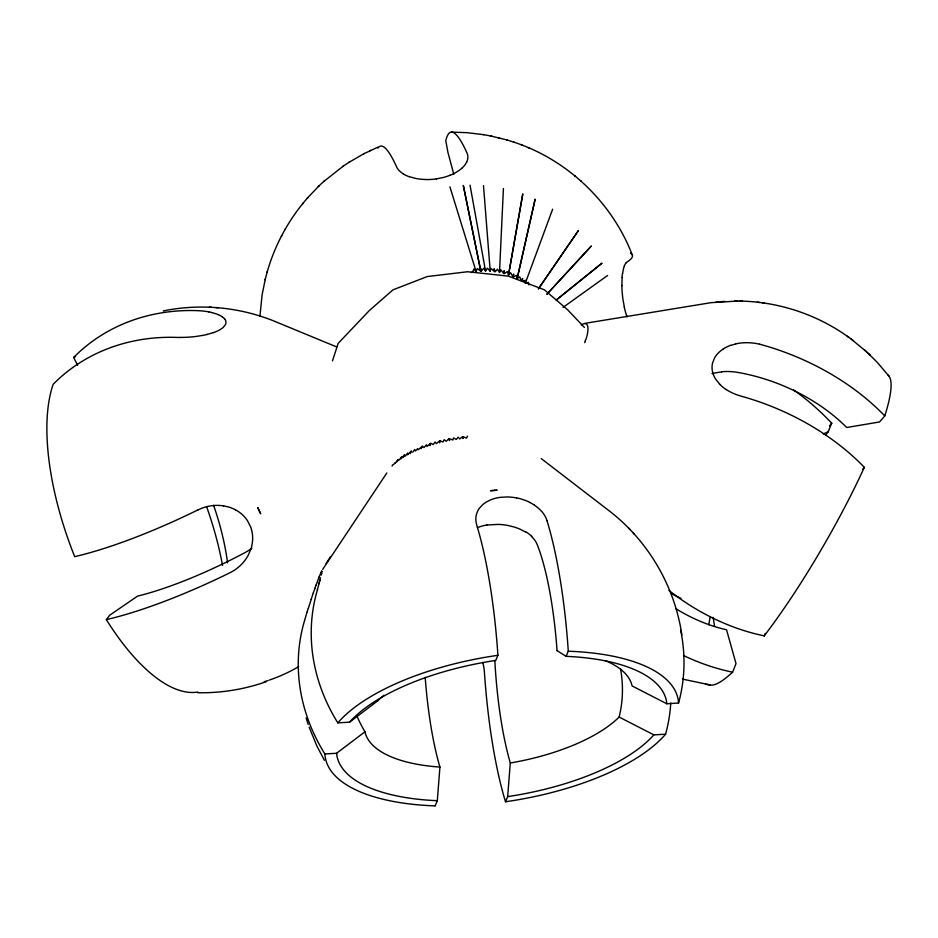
<?xml version="1.0" encoding="UTF-8"?>
<svg xmlns="http://www.w3.org/2000/svg" width="938" height="938" viewBox="0 0 938 938"><rect width="100%" height="100%" fill="white"/><g stroke="black" fill="none" stroke-linecap="round" stroke-linejoin="round"><path stroke-width="1.41" d="M471.193 272.524L472.506 272.29L473.866 268.96L476.129 271.692L477.243 268.526L480.807 271.234L480.619 268.256L481.171 271.223L484.008 268.139L485.521 271.082L487.397 268.174L490.199 271.246L490.785 268.362L494.525 271.68L494.15 268.702L495.135 271.762L497.503 269.206L499.497 272.501L503.425 188.526M259.943 316.129L262.124 294.661L265.348 278.891M435.15 805.871L437.307 800.689L439.922 767.085A140.067 31.47 86.7 0 1 425.195 677.271M505.512 801.791L507.669 796.608L510.284 763.004A135.541 55.319 -9.2 0 0 619.115 717.054L653.88 734.876L665.581 734.196A189.453 167.632 22.6 0 0 670.752 702.972M622.011 277.484L622.457 273.439M525.35 282.35L525.561 280.368L521.598 281.025L522.701 278.563L521.294 280.837L519.769 276.886L517.19 278.598L516.756 275.362L513.227 276.769L513.684 273.966L512.922 276.64L510.542 272.724L508.56 274.963L507.341 271.61L504.351 273.662L504.105 270.66L503.753 273.497L500.822 269.851L499.52 272.501M321.699 573.048L321.253 575.064M267.084 272.36C274.166 247.175 286.547 223.514 303.044 203.218M265.137 279.723L267.295 271.539M319.037 583.788L319.389 582.475M317.49 589.498L316.669 592.511A189.453 167.656 22.6 0 0 337.832 722.858L349.557 722.166A167.034 68.193 -9.2 0 1 495.768 660.434L497.914 655.263A189.453 42.468 86.7 0 0 476.715 525.034L476.152 522.501A43.218 28.281 10.8 0 1 475.906 517.553L476.047 516.322A40.158 26.287 10.4 0 1 476.985 512.723A40.944 26.792 10.2 0 1 479.341 508.29L482.906 504.503A37.497 24.294 8.6 0 1 486.4 502.018L489.097 500.564A33.311 21.422 8 0 1 493.634 498.781A34.225 21.902 7.8 0 1 500.341 497.328L507.364 496.952A34.131 21.797 7.7 0 1 516.58 497.949M304.58 620.464L303.701 623.618A189.453 167.632 22.6 0 0 324.876 753.953A178.795 73.012 -9.2 0 0 435.138 805.883M307.125 611.881L306.585 613.651A43.218 3.424 -72.2 0 0 304.639 620.37M585.359 340.682C587.516 336.261 591.538 318.873 581.326 324.865M332.486 360.872L338.149 343.402L369.255 310.63L392.975 289.842L427.236 276.558L467.652 271.739L508.443 276.147L544.439 289.842L567.455 309.622L584.386 327.421M311.111 599.405L313.362 592.757M584.702 342.651L585.359 340.693M315.039 587.974L316.141 584.937M552.646 209.186L525.257 283.346L528.329 282.303L528.798 284.835M319.002 577.316L320.69 573.212M392.096 466.104L392.623 464.756M708.835 684.517A178.795 30.239 -60 0 0 732.672 672.077L736.002 663.588L726.563 629.785A140.067 104.517 41.1 0 1 675.876 608.68M825.663 435.162A167.034 28.257 -60 0 1 828.254 431.715L831.643 423.214M764.247 635.847L765.22 633.396M680.683 630.348A189.453 167.656 22.6 0 1 678.573 703.019L666.836 703.77A167.034 68.193 -9.2 0 0 566.142 656.354L568.287 651.183A189.453 42.503 86.7 0 0 547.112 521.036M624.333 265.864L624.685 265.079A43.218 10.975 83.3 0 1 626.232 262.769M411.36 451.108L410.129 453.511L411.09 451.237L407.643 454.813L407.713 453.054L405.275 456.149L404.759 454.801L403.023 457.51L404.36 455.059L400.878 458.893L401.628 456.853L398.861 460.3M467.57 436.111L466.479 438.163L462.903 436.569L463.091 438.515L462.54 436.616L459.702 438.949L458.19 437.167L456.314 439.43L453.5 437.894L452.937 439.981L449.196 438.679L449.56 440.602L448.821 438.75L446.218 441.27L444.202 439.711L442.9 442.009L439.957 440.731L439.617 442.806L439.629 440.801L436.369 443.651L435.162 441.997L433.18 444.553L430.8 443.311L430.038 445.515L430.495 443.404L426.954 446.523L426.532 444.718L423.953 447.578L422.428 446.218L421.01 448.681L422.112 446.347L418.149 449.83M281.353 236.282L281.775 235.52M284.988 229.611L285.398 228.872M322.695 569.378L386.831 472.975M330.493 556.609L326.143 563.468M398.158 459.89L396.973 461.731L398.287 459.796M412.708 452.245L414.69 449.49L415.382 451.026L417.691 448.61M197.812 692.033A178.795 73.012 69.2 0 1 106.346 619.655L109.758 615.176L137.558 596.111A140.067 31.423 -26.7 0 0 245.416 552.376L248.699 550.465A50.605 49.866 -67 0 0 251.888 548.238M393.585 464.638L395.05 462.739M307.383 198.094L318.943 185.959M302.505 203.886L307.91 197.461M395.215 463.173L397.864 460.03M888.134 375.235A178.795 30.239 -60 0 1 884.792 415.933L879.527 421.971L846.721 427.505A140.055 90.236 21.7 0 0 737.186 372.316L733.504 371.835A50.617 39.736 -8.6 0 0 723.737 371.589L721.744 371.729M862.585 469.363L864.344 467.347A189.453 121.987 21.7 0 0 740.868 396.082L737.467 395.004A43.242 31.716 7.4 0 1 730.808 392.19L729.225 391.334A40.182 29.559 7.2 0 1 726.176 389.516M626.221 262.699L627.053 261.995A189.453 20.941 -10.4 0 0 632.036 254.479M461.801 168.359L464.333 165.733A40.932 19.792 -8.8 0 0 466.667 161.993M323.833 181.433L343.414 166.026M318.31 186.556L324.431 180.87M349.557 722.166L377.92 700.686M324.888 753.953L336.59 753.273L364.952 731.792A135.541 55.319 -9.2 0 0 439.957 767.073M562.988 307.441L607.601 275.467M723.198 349.077L721.838 350.003A33.299 25.056 4.6 0 0 718.191 353.11A34.225 25.678 4.3 0 0 714.592 357.87L712.563 362.994A34.143 25.584 4.1 0 0 712.2 369.935A33.299 24.939 4.8 0 0 712.798 372.749L713.232 374.145A37.321 27.906 5.3 0 0 715.823 379.444L719.692 384.17M348.866 162.415L363.627 153.867L377.885 147.184M342.675 166.518L349.534 161.969M363.627 153.867L364.436 153.469M370.041 150.701L370.756 150.35M198.176 509.826L201.482 508.373A43.218 41.741 -17.7 0 1 208.635 506.262L210.487 505.91A40.158 38.821 -17.7 0 1 216.127 505.394A40.92 39.619 -18.1 0 1 223.537 505.875M823.283 433.942L828.242 431.761M477.395 527.719L478.826 527.144A31.247 14.832 4.1 0 1 486.951 524.999M213.372 332.662L216.162 331.595A33.311 12.276 -3.3 0 0 219.75 329.813A34.131 12.651 -3.1 0 0 223.35 327.245L225.437 324.583A34.143 12.722 -2.9 0 0 225.788 321.113A33.299 12.405 -3.3 0 0 225.202 319.752L224.768 319.084M730.737 345.395L735.697 343.953M266.24 681.692C244.302 689.407 220.993 693.194 197.73 692.725M207.263 334.467L202.303 335.534M163.259 310.935C200.791 303.232 240.562 307.101 275.913 321.84L336.59 346.896M584.984 323.34L711.098 302.657L737.62 301.063M436.358 178.877L443.357 177.481A34.143 17.189 -7 0 0 450.006 175.277M486.974 525.034L498.043 524.389A31.259 14.891 3.5 0 1 507.763 525.432L513.25 526.769A39.419 20.624 2.2 0 1 519.793 529.067L525.503 531.975M724.57 301.368L716.046 302.071M451.753 132.129L467.183 132.68L483.914 134.697M734.513 301.028C775.245 300.606 816.013 313.515 848.972 337.469M739.578 301.098L742.486 301.121M180.178 337.481L176.684 337.41A189.453 167.632 37.3 0 0 53.208 384.252A178.795 73.012 69.2 0 0 74.688 556.656A189.453 42.491 -26.7 0 0 198.176 509.791M209.28 307.195L211.496 307.324M216.15 307.617L218.249 307.746M757.376 302.2L759.639 302.482M762.418 302.845L764.458 303.115M682.512 679.1L710.383 684.986M705.552 684.294L710.007 684.939M208.775 311.85L207.192 311.58A43.242 16.907 -5.4 0 0 200.533 310.83L197.132 310.63A189.453 167.656 37.4 0 0 73.656 357.46L77.608 365.316M490.257 135.858L507.13 140.008M223.537 505.852L228.79 507.048A37.332 36.265 -19.9 0 1 235.461 509.838M483.105 134.556L491.934 136.198M498.313 137.64L499.168 137.839M759.592 344.211L761.316 344.656A189.453 122.01 21.7 0 1 884.792 415.933M513.426 141.99C567.314 159.566 612.151 202.303 632.4 255.242M506.344 139.774L514.27 142.259M409.285 176.637L415.042 178.267A37.497 18.455 -6.5 0 0 419.943 179.111L423.484 179.404A33.299 16.72 -6.8 0 0 427.118 179.557A34.143 17.271 -6.9 0 0 436.358 178.912M521.317 144.792L522.079 145.097M528.258 147.606L529.055 147.934M218.308 314.582L222.142 316.645M666.836 703.77L632.095 685.948A135.541 55.319 -9.2 0 0 605.303 660.645M530.181 502.604L534.437 505.113M235.473 509.815L238.627 511.726A33.299 32.42 -22.6 0 1 242.919 515.208A34.143 33.252 -23.5 0 1 247.538 520.778L250.692 527.05A34.143 33.264 -24.7 0 1 252.58 535.903A33.311 32.478 -22.7 0 1 252.639 539.585L252.498 541.425A37.309 36.43 -19.8 0 1 251.079 548.566L248.3 555.132A40.944 40.053 -17 0 1 243.001 562.73A40.182 39.349 -15.6 0 1 240.398 565.45L239.014 566.716A43.207 42.351 -15 0 1 232.999 571.078L229.833 572.801A189.453 42.515 -26.7 0 1 106.369 619.619M557.113 650.655L566.13 656.354M851.212 339.11L866.724 351.938M847.295 336.238L853.064 340.459M541.226 458.576L609.665 511.222C648.404 541.214 674.844 586.508 681.867 635.003M574.842 175.828L575.475 176.379M580.599 180.764L581.255 181.327M868.131 353.263L877.382 362.49L889.025 376.208M864.578 349.956L870.429 355.385M531.447 536.419L532.432 537.392A50.629 28.644 -1.1 0 1 536.219 542.492L537.204 544.568A140.055 31.388 86.7 0 1 557.066 650.667M628.648 528.141L629.691 529.278M633.291 533.077L634.428 534.308M324.407 760.343L316.903 746.05L309.153 727.126M547.1 520.836L546.209 518.444A43.218 28.89 6.1 0 0 543.454 513.637L542.574 512.465A40.158 26.768 6.4 0 0 540.546 510.202A40.944 27.108 6.8 0 0 534.343 505.172M306.14 717.945L308.203 724.476M449.912 186.838L476.152 271.692M453.804 174.28L447.954 152.495L445.796 140.735A189.453 24.247 78.8 0 1 466.983 152.941L467.558 154.629A43.207 20.847 -9.3 0 1 467.804 158.217L467.675 159.155A40.158 19.393 -9 0 1 466.725 161.993M624.321 306.914L623.031 299.867A34.131 9.755 81.6 0 1 622.222 292.574A33.299 9.415 81.6 0 1 621.871 287.169L621.8 285.398M470.044 185.185L485.544 271.082M714.568 626.256L713.115 617.356M483.492 185.607L490.222 271.246M321.922 571.453L321.875 571.172A33.299 1.255 -71.8 0 0 321.605 571.312M732.601 672.183A189.453 141.38 41.1 0 1 683.521 655.533M793.607 389.938A189.453 141.38 41.1 0 1 831.678 423.202M864.344 467.335A178.795 30.239 -60 0 1 764.224 635.87M829.544 425.969A178.795 30.239 -60 0 1 831.725 423.108M764.247 635.858A189.464 141.38 41.1 0 1 668.97 590.448M708.894 624.872A135.553 22.911 -60 0 1 710.277 616.606M712.012 373.641A47.486 36.641 -8.6 0 1 721.756 371.987M680.953 598.362A140.067 90.212 21.7 0 1 670.729 593.25M759.604 344.199A42.925 33.24 6.3 0 0 748.559 342.722A40.135 31.013 6.3 0 0 742.919 342.827A40.944 31.552 6.2 0 0 735.662 343.859M723.128 349.018A37.25 28.304 5.6 0 1 730.679 345.301M726.129 389.551A40.932 30.309 6.7 0 1 719.634 384.205M73.668 357.46A178.795 73.012 69.2 0 1 75.497 356.604M206.923 507.564A167.034 68.204 69.2 0 1 222.529 565.462M213.606 505.336A135.541 55.365 69.2 0 1 227.571 562.847M298.671 666.648A189.453 167.632 37.3 0 1 269.347 680.073M268.057 680.507A189.453 167.632 37.3 0 1 264.164 681.75M180.213 337.41A43.031 14.363 -4.2 0 0 189.441 337.105A40.17 13.531 -4.2 0 0 195.057 336.578A40.944 13.941 -4.2 0 0 202.162 335.405M213.231 332.603A37.332 13.331 -3.9 0 1 207.134 334.385M222.036 316.669A37.321 13.964 -3.8 0 1 224.71 319.096M211.648 312.577A40.932 15.653 -4.9 0 1 218.144 314.64M208.74 311.873A40.146 15.583 -5.3 0 1 211.765 312.506M653.88 734.876A167.034 68.193 -9.2 0 1 507.669 796.62M437.331 800.7A167.034 68.193 -9.2 0 1 336.59 753.284M568.252 651.218A178.795 72.965 -9.2 0 1 678.549 703.09M665.581 734.208A178.795 72.965 -9.2 0 1 505.5 801.755A189.453 42.503 86.7 0 1 484.36 671.432L484.172 669.662A43.066 41.6 77.7 0 0 482.742 662.416M337.856 722.835A178.795 72.965 -9.2 0 1 497.937 655.299M516.592 497.879A33.311 21.457 7.7 0 1 520.25 498.723L523.756 499.848A37.332 24.435 7.3 0 1 530.24 502.545M510.307 762.911A140.055 31.388 86.7 0 1 494.818 660.446M377.908 700.709A135.541 55.319 -9.2 0 1 383.923 695.304M620.499 668.677A140.055 123.933 22.6 0 1 619.127 717.054M525.808 531.811A47.486 26.815 -0.9 0 1 531.717 536.325M364.964 731.792A140.067 123.922 22.7 0 1 356.768 715.635M318.873 584.304A43.218 0.985 -73.9 0 1 317.337 589.955M320.081 579.637A40.146 1.02 -73.7 0 1 319.131 583.26M320.421 577.738A40.944 1.102 -73.6 0 1 319.342 581.9M321.746 572.004A37.332 1.325 -72.7 0 1 321.335 574.162M320.913 572.52A34.143 1.278 -71.6 0 1 321.64 571.207M317.232 581.912A34.19 1.325 -71.5 0 1 319.061 577.116M315.989 585.488A33.299 1.325 -71.5 0 1 317.009 582.709M313.327 592.98A37.497 1.899 -71.9 0 1 314.98 588.267M308.391 608.199A40.944 2.755 -72.2 0 1 311.146 599.675M307.195 611.799A40.146 2.99 -72.2 0 1 308.297 608.27M461.707 168.336A37.332 18.338 -7.8 0 1 457.228 171.642L454.613 173.225A33.311 16.673 -7.1 0 1 450.029 175.277M409.167 176.707A40.944 19.675 -5.8 0 1 403.035 173.776M403.117 173.741A40.193 19.123 -5.4 0 1 401.124 172.346L400.256 171.607A43.054 20.425 -5.2 0 1 397.009 167.714L396.622 166.905A189.453 24.247 78.8 0 0 377.92 148.122M630.442 253.108A189.453 20.941 -10.4 0 1 631.38 253.764M623.442 268.854A40.146 10.236 83.1 0 1 624.356 265.982M622.574 273.744A40.944 10.506 82.9 0 1 623.489 269.007M621.976 285.621A37.25 10.001 82.1 0 1 622.175 277.789M626.502 315.461A34.131 9.896 81.5 0 1 624.251 306.984M627.065 316.868A33.311 9.427 81.3 0 1 626.561 315.309M522.747 194.143L508.537 274.963L522.747 194.143M535.117 199.337L517.166 278.598L535.117 199.337M578.359 230.642L538.447 288.798L578.359 230.642M591.21 246.143L546.995 294.133L591.21 246.143M601.844 263.285L556.304 299.996L601.844 263.285M494.572 490.386L490.468 490.715L497.14 490.199L494.572 490.386M260.623 513.649L257.739 507.61L260.623 513.649M480.831 271.234L463.313 185.431L480.807 271.234"/></g></svg>
